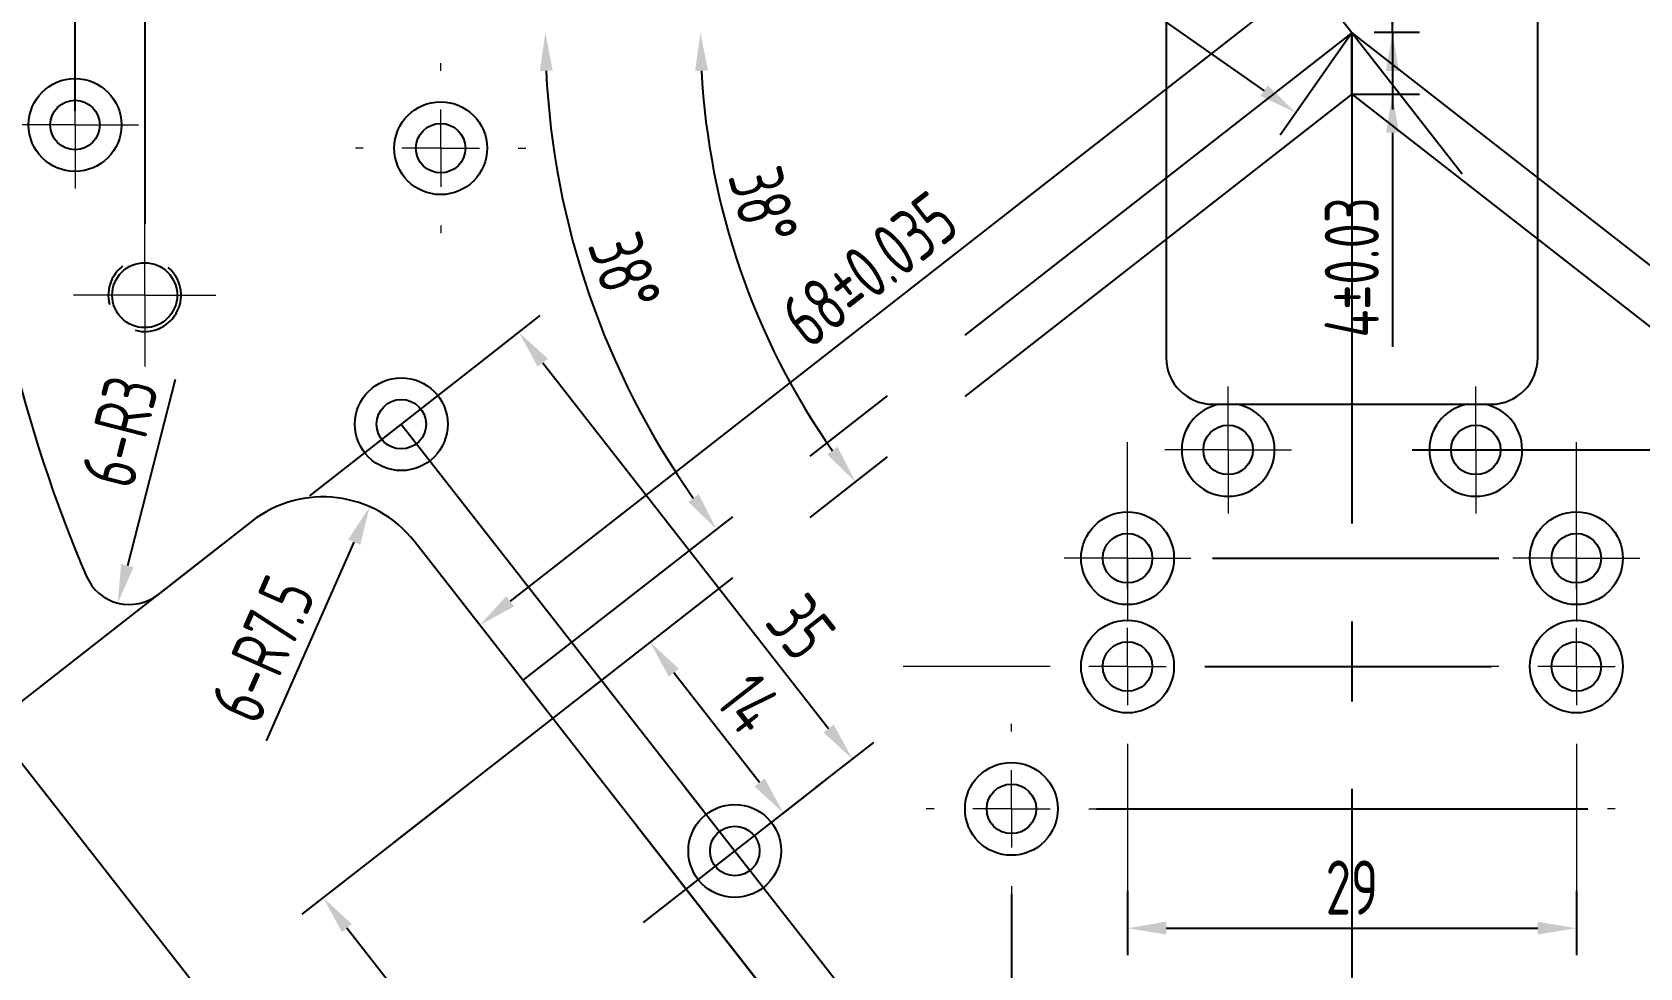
# Model space of a CAD drawing. Header units: millimetres. Extents: x 2655 to 4125, y 1630 to 1991.
# Drawn here: x 3673.2 to 3777.1, y 1762.4 to 1822.9 of the extents above; entities that cross this region are included whole.
import ezdxf

# ---------------------------------------------------------------- set-up
doc = ezdxf.new("R2010")
doc.units = ezdxf.units.MM
doc.linetypes.add('CENTER', pattern=[50.8, 31.75, -6.35, 6.35, -6.35])
doc.linetypes.add('HIDDEN', pattern=[9.525, 6.35, -3.175])
doc.layers.add('3中心线层', color=1, linetype='CENTER')
doc.layers.add('7标注层', color=4, linetype='Continuous')
doc.styles.add('PC_TEXTSTYLE', font='gbenor.shx', dxfattribs={"width": 0.8, "bigfont": 'gbcbig.shx'})
doc.dimstyles.new('GB-35', dxfattribs={"dimtxt": 3.5, "dimasz": 2.5, "dimexe": 1.75, "dimexo": 0, "dimgap": 0.875, "dimtad": 1, "dimdsep": 46, "dimtxsty": 'PC_TEXTSTYLE', "dimcen": -3.5, "dimadec": 0, "dimazin": 0, "dimtfac": 0.7, "dimtmove": 0, "dimatfit": 3, "dimfxl": 1, "dimtzin": 0, "dimarcsym": 0})

# ---------------------------------------------------------------- blocks, each defined once
blk = doc.blocks.new('SW_CENTERMARKSYMBOL_54')
at = {"color": 0, "linetype": 'Continuous', "lineweight": 0}
for p, q in [((0, 5), (0, 14.5)), ((0, 0), (0, 2.5)), ((-5, 0), (-14.5, 0)), ((0, 0), (-2.5, 0)), ((0, 0), (0, -2.5)), ((0, 0), (2.5, 0)), ((5, 0), (14.5, 0)), ((0, -5), (0, -14.5))]:
    blk.add_line(p, q, dxfattribs=at)
blk = doc.blocks.new('SW_CENTERMARKSYMBOL_55')
at = {"color": 0, "linetype": 'Continuous', "lineweight": 0}
for p, q in [((0, 5), (0, 14.5)), ((0, 0), (0, 2.5)), ((-5, 0), (-14.5, 0)), ((0, 0), (-2.5, 0)), ((0, 0), (0, -2.5)), ((0, 0), (2.5, 0)), ((5, 0), (14.5, 0)), ((0, -5), (0, -14.5))]:
    blk.add_line(p, q, dxfattribs=at)
blk = doc.blocks.new('SW_CENTERMARKSYMBOL_56')
at = {"color": 0, "linetype": 'Continuous', "lineweight": 0}
for p, q in [((0, 2.5), (0, 4.1)), ((0, 0), (0, 2.5)), ((-2.5, 0), (-4.1, 0)), ((0, 0), (-2.5, 0)), ((0, 0), (0, -2.5)), ((0, 0), (2.5, 0)), ((2.5, 0), (4.1, 0)), ((0, -2.5), (0, -4.1))]:
    blk.add_line(p, q, dxfattribs=at)
blk = doc.blocks.new('SW_CENTERMARKSYMBOL_57')
at = {"color": 0, "linetype": 'Continuous', "lineweight": 0}
for p, q in [((0, 2.5), (0, 4.1)), ((0, 0), (0, 2.5)), ((-2.5, 0), (-4.1, 0)), ((0, 0), (-2.5, 0)), ((0, 0), (0, -2.5)), ((0, 0), (2.5, 0)), ((2.5, 0), (4.1, 0)), ((0, -2.5), (0, -4.1))]:
    blk.add_line(p, q, dxfattribs=at)
blk = doc.blocks.new('SW_CENTERMARKSYMBOL_58')
at = {"color": 0, "linetype": 'Continuous', "lineweight": 0}
for p, q in [((0, 2.5), (0, 4.1)), ((0, 0), (0, 2.5)), ((-2.5, 0), (-4.1, 0)), ((0, 0), (-2.5, 0)), ((0, 0), (0, -2.5)), ((0, 0), (2.5, 0)), ((2.5, 0), (4.1, 0)), ((0, -2.5), (0, -4.1))]:
    blk.add_line(p, q, dxfattribs=at)
blk = doc.blocks.new('SW_CENTERMARKSYMBOL_59')
at = {"color": 0, "linetype": 'Continuous', "lineweight": 0}
for p, q in [((0, 2.5), (0, 4.1)), ((0, 0), (0, 2.5)), ((-2.5, 0), (-4.1, 0)), ((0, 0), (-2.5, 0)), ((0, 0), (0, -2.5)), ((0, 0), (2.5, 0)), ((2.5, 0), (4.1, 0)), ((0, -2.5), (0, -4.1))]:
    blk.add_line(p, q, dxfattribs=at)
blk = doc.blocks.new('SW_CENTERMARKSYMBOL_63')
at = {"color": 0, "linetype": 'Continuous', "lineweight": 0}
for p, q in [((0, 2.5), (0, 4.1)), ((0, 0), (0, 2.5)), ((-2.5, 0), (-4.1, 0)), ((0, 0), (-2.5, 0)), ((0, 0), (0, -2.5)), ((0, 0), (2.5, 0)), ((2.5, 0), (4.1, 0)), ((0, -2.5), (0, -4.1))]:
    blk.add_line(p, q, dxfattribs=at)
blk = doc.blocks.new('SW_CENTERMARKSYMBOL_66')
at = {"color": 0, "linetype": 'Continuous', "lineweight": 0}
for p, q in [((0, 5), (0, 5.5)), ((0, 0), (0, 2.5)), ((-5, 0), (-5.5, 0)), ((0, 0), (-2.5, 0)), ((0, 0), (0, -2.5)), ((0, 0), (2.5, 0)), ((5, 0), (5.5, 0)), ((0, -5), (0, -5.5))]:
    blk.add_line(p, q, dxfattribs=at)
blk = doc.blocks.new('SW_CENTERMARKSYMBOL_69')
at = {"color": 0, "linetype": 'Continuous', "lineweight": 0}
for p, q in [((0, 5), (0, 5.5)), ((0, 0), (0, 2.5)), ((-5, 0), (-5.5, 0)), ((0, 0), (-2.5, 0)), ((0, 0), (0, -2.5)), ((0, 0), (2.5, 0)), ((5, 0), (5.5, 0)), ((0, -5), (0, -5.5))]:
    blk.add_line(p, q, dxfattribs=at)
blk = doc.blocks.new('SW_CENTERMARKSYMBOL_71')
at = {"color": 0, "linetype": 'Continuous', "lineweight": 0}
for p, q in [((0, 5), (0, 5.5)), ((0, 0), (0, 2.5)), ((-5, 0), (-5.5, 0)), ((0, 0), (-2.5, 0)), ((0, 0), (0, -2.5)), ((0, 0), (2.5, 0)), ((5, 0), (5.5, 0)), ((0, -5), (0, -5.5))]:
    blk.add_line(p, q, dxfattribs=at)
blk = doc.blocks.new('SW_CENTERMARKSYMBOL_72')
at = {"color": 0, "linetype": 'Continuous', "lineweight": 0}
for p, q in [((0, 2.5), (0, 4.6)), ((0, 0), (0, 2.5)), ((-2.5, 0), (-4.6, 0)), ((0, 0), (-2.5, 0)), ((0, 0), (0, -2.5)), ((0, 0), (2.5, 0)), ((2.5, 0), (4.6, 0)), ((0, -2.5), (0, -4.6))]:
    blk.add_line(p, q, dxfattribs=at)
blk = doc.blocks.new('*D307')
at = {"layer": '7标注层', "color": 0, "lineweight": -2, "transparency": 16777216}
for p, q in [((3675.95, 1817.84), (3675.95, 1942.92)), ((3840.95, 1817.84), (3840.95, 1942.92)), ((3678.45, 1941.17), (3838.45, 1941.17))]:
    blk.add_line(p, q, dxfattribs=at)
at = {"layer": '7标注层', "color": 0, "transparency": 16777216}
for points in [[(3678.45, 1941.59), (3678.45, 1940.76), (3675.95, 1941.17)], [(3838.45, 1941.59), (3838.45, 1940.76), (3840.95, 1941.17)]]:
    blk.add_solid(points, dxfattribs=at)
at = {"layer": 'Defpoints', "color": 0, "transparency": 16777216}
for p in [(3840.95, 1941.17), (3675.95, 1817.84), (3840.95, 1817.84)]:
    blk.add_point(p, dxfattribs=at)
at = {"layer": '7标注层', "color": 0, "lineweight": 25, "transparency": 16777216, "insert": (3759, 1943.8), "char_height": 3.5, "attachment_point": 5, "style": 'PC_TEXTSTYLE'}
blk.add_mtext('165', dxfattribs=at)
blk = doc.blocks.new('*D347')
at = {"layer": '7标注层', "color": 0, "lineweight": -2, "transparency": 16777216}
for p, q in [((3762.35, 1850.92), (3786.85, 1850.92)), ((3785.1, 1848.42), (3785.1, 1798.42)), ((3762.35, 1795.92), (3786.85, 1795.92))]:
    blk.add_line(p, q, dxfattribs=at)
at = {"layer": '7标注层', "color": 0, "transparency": 16777216}
for points in [[(3784.69, 1848.42), (3785.52, 1848.42), (3785.1, 1850.92)], [(3784.69, 1798.42), (3785.52, 1798.42), (3785.1, 1795.92)]]:
    blk.add_solid(points, dxfattribs=at)
at = {"layer": 'Defpoints', "color": 0, "transparency": 16777216}
for p in [(3762.35, 1850.92), (3762.35, 1795.92), (3785.1, 1795.92)]:
    blk.add_point(p, dxfattribs=at)
at = {"layer": '7标注层', "color": 0, "lineweight": 25, "transparency": 16777216, "insert": (3782.48, 1822.92), "char_height": 3.5, "attachment_point": 5, "rotation": 90, "style": 'PC_TEXTSTYLE'}
blk.add_mtext('55', dxfattribs=at)
blk = doc.blocks.new('*D285')
at = {"layer": '7标注层', "color": 0, "lineweight": -2, "transparency": 16777216}
for p, q in [((3696.23, 1852.61), (3700.11, 1858.16)), ((3701.15, 1855.29), (3752.78, 1819.14)), ((3758.45, 1822.88), (3753.82, 1816.27))]:
    blk.add_line(p, q, dxfattribs=at)
at = {"layer": '7标注层', "color": 0, "transparency": 16777216}
for points in [[(3701.39, 1855.63), (3700.91, 1854.95), (3699.11, 1856.72)], [(3753.02, 1819.48), (3752.54, 1818.8), (3754.83, 1817.71)]]:
    blk.add_solid(points, dxfattribs=at)
at = {"layer": 'Defpoints', "color": 0, "transparency": 16777216}
for p in [(3696.23, 1852.61), (3758.45, 1822.88), (3754.83, 1817.71)]:
    blk.add_point(p, dxfattribs=at)
at = {"layer": '7标注层', "color": 0, "lineweight": 25, "transparency": 16777216, "insert": (3728.47, 1839.37), "char_height": 3.5, "attachment_point": 5, "rotation": 325, "style": 'PC_TEXTSTYLE'}
blk.add_mtext('{68}{}{}{%%p0.035}', dxfattribs=at)
blk = doc.blocks.new('*D286')
at = {"layer": '7标注层', "color": 0, "lineweight": -2, "transparency": 16777216}
for p, q in [((3761.07, 1829.42), (3761.07, 1843.25)), ((3758.45, 1826.92), (3762.82, 1826.92)), ((3761.07, 1822.92), (3761.07, 1826.92)), ((3759.88, 1822.92), (3762.82, 1822.92)), ((3761.07, 1820.42), (3761.07, 1817.92))]:
    blk.add_line(p, q, dxfattribs=at)
at = {"layer": '7标注层', "color": 0, "transparency": 16777216}
for points in [[(3760.65, 1829.42), (3761.48, 1829.42), (3761.07, 1826.92)], [(3760.65, 1820.42), (3761.48, 1820.42), (3761.07, 1822.92)]]:
    blk.add_solid(points, dxfattribs=at)
at = {"layer": 'Defpoints', "color": 0, "transparency": 16777216}
for p in [(3758.45, 1826.92), (3759.88, 1822.92), (3761.07, 1822.92)]:
    blk.add_point(p, dxfattribs=at)
at = {"layer": '7标注层', "color": 0, "lineweight": 25, "transparency": 16777216, "insert": (3758.44, 1838.13), "char_height": 3.5, "attachment_point": 5, "rotation": 90, "style": 'PC_TEXTSTYLE'}
blk.add_mtext('{4}{}{}{%%p0.03}', dxfattribs=at)
blk = doc.blocks.new('*D287')
at = {"layer": '7标注层', "color": 0, "lineweight": -2, "transparency": 16777216}
for p, q in [((3761.07, 1825.42), (3761.07, 1827.92)), ((3759.88, 1822.92), (3762.82, 1822.92)), ((3761.07, 1822.92), (3761.07, 1818.92)), ((3758.45, 1818.92), (3762.82, 1818.92)), ((3761.07, 1816.42), (3761.07, 1802.59))]:
    blk.add_line(p, q, dxfattribs=at)
at = {"layer": '7标注层', "color": 0, "transparency": 16777216}
for points in [[(3760.65, 1825.42), (3761.48, 1825.42), (3761.07, 1822.92)], [(3760.65, 1816.42), (3761.48, 1816.42), (3761.07, 1818.92)]]:
    blk.add_solid(points, dxfattribs=at)
at = {"layer": 'Defpoints', "color": 0, "transparency": 16777216}
for p in [(3759.88, 1822.92), (3761.07, 1822.92), (3758.45, 1818.92)]:
    blk.add_point(p, dxfattribs=at)
at = {"layer": '7标注层', "color": 0, "lineweight": 25, "transparency": 16777216, "insert": (3758.44, 1807.72), "char_height": 3.5, "attachment_point": 5, "rotation": 90, "style": 'PC_TEXTSTYLE'}
blk.add_mtext('{4}{}{}{%%p0.03}', dxfattribs=at)
blk = doc.blocks.new('*D288')
at = {"layer": '7标注层', "color": 0, "lineweight": -2, "transparency": 16777216}
blk.add_arc((3758.5, 1822.92), 52.17, 182.7461, 215.2539, dxfattribs=at)
at = {"layer": '7标注层', "color": 0, "transparency": 16777216}
for points in [[(3705.98, 1820.41), (3706.81, 1820.43), (3706.34, 1822.92)], [(3716.24, 1793.06), (3715.57, 1792.56), (3717.39, 1790.81)]]:
    blk.add_solid(points, dxfattribs=at)
at = {"layer": 'Defpoints', "color": 0, "transparency": 16777216}
for p in [(3647.8, 1822.92), (3753.99, 1822.92), (3758.45, 1822.88), (3711.35, 1800.6), (3704.88, 1781.03)]:
    blk.add_point(p, dxfattribs=at)
at = {"layer": '7标注层', "color": 0, "lineweight": 25, "transparency": 16777216, "insert": (3711.46, 1807.4), "char_height": 3.5, "attachment_point": 5, "rotation": 288.2632, "style": 'PC_TEXTSTYLE'}
blk.add_mtext('38°', dxfattribs=at)
blk = doc.blocks.new('*D289')
at = {"layer": '7标注层', "color": 0, "lineweight": -2, "transparency": 16777216}
blk.add_arc((3763.57, 1822.92), 47.21, 183.0346, 214.9654, dxfattribs=at)
at = {"layer": '7标注层', "color": 0, "transparency": 16777216}
for points in [[(3716.01, 1820.41), (3716.84, 1820.43), (3716.36, 1822.92)], [(3725.22, 1796.12), (3724.55, 1795.62), (3726.37, 1793.86)]]:
    blk.add_solid(points, dxfattribs=at)
at = {"layer": 'Defpoints', "color": 0, "transparency": 16777216}
for p in [(3647.8, 1822.92), (3753.99, 1822.92), (3758.45, 1818.92), (3720.9, 1802.72), (3696.59, 1770.59)]:
    blk.add_point(p, dxfattribs=at)
at = {"layer": '7标注层', "color": 0, "lineweight": 25, "transparency": 16777216, "insert": (3720.42, 1811.7), "char_height": 3.5, "attachment_point": 5, "rotation": 284.5839, "style": 'PC_TEXTSTYLE'}
blk.add_mtext('38°', dxfattribs=at)
blk = doc.blocks.new('*D290')
at = {"layer": '7标注层', "color": 0, "lineweight": -2, "transparency": 16777216}
for p, q in [((3765.58, 1813.75), (3754.58, 1827.83)), ((3753.69, 1824.91), (3704.07, 1786.14)), ((3706.81, 1778.57), (3701.02, 1785.98))]:
    blk.add_line(p, q, dxfattribs=at)
at = {"layer": '7标注层', "color": 0, "transparency": 16777216}
for points in [[(3753.43, 1825.24), (3753.95, 1824.59), (3755.66, 1826.45)], [(3703.81, 1786.47), (3704.32, 1785.81), (3702.1, 1784.6)]]:
    blk.add_solid(points, dxfattribs=at)
at = {"layer": 'Defpoints', "color": 0, "transparency": 16777216}
for p in [(3765.58, 1813.75), (3702.1, 1784.6), (3706.81, 1778.57)]:
    blk.add_point(p, dxfattribs=at)
at = {"layer": '7标注层', "color": 0, "lineweight": 25, "transparency": 16777216, "insert": (3727.26, 1807.6), "char_height": 3.5, "attachment_point": 5, "rotation": 38, "style": 'PC_TEXTSTYLE'}
blk.add_mtext('{68}{}{}{%%p0.035}', dxfattribs=at)
blk = doc.blocks.new('*D316')
at = {"layer": '7标注层', "color": 0, "lineweight": -2, "transparency": 16777216}
for p, q in [((3743.95, 1767.42), (3743.95, 1763.26)), ((3772.95, 1767.42), (3772.95, 1763.26)), ((3746.45, 1765.01), (3770.45, 1765.01))]:
    blk.add_line(p, q, dxfattribs=at)
at = {"layer": '7标注层', "color": 0, "transparency": 16777216}
for points in [[(3746.45, 1765.43), (3746.45, 1764.6), (3743.95, 1765.01)], [(3770.45, 1765.43), (3770.45, 1764.6), (3772.95, 1765.01)]]:
    blk.add_solid(points, dxfattribs=at)
at = {"layer": 'Defpoints', "color": 0, "transparency": 16777216}
for p in [(3743.95, 1767.42), (3772.95, 1767.42), (3772.95, 1765.01)]:
    blk.add_point(p, dxfattribs=at)
at = {"layer": '7标注层', "color": 0, "lineweight": 25, "transparency": 16777216, "insert": (3758.45, 1767.64), "char_height": 3.5, "attachment_point": 5, "style": 'PC_TEXTSTYLE'}
blk.add_mtext('29', dxfattribs=at)
blk = doc.blocks.new('*D292')
at = {"layer": '7标注层', "color": 0, "lineweight": -2, "transparency": 16777216}
for p, q in [((3715.37, 1774.11), (3728.76, 1756.97)), ((3712.22, 1771.64), (3725.61, 1754.51)), ((3729.65, 1759.89), (3731.62, 1761.43)), ((3727.68, 1758.35), (3724.53, 1755.89)), ((3722.56, 1754.35), (3720.59, 1752.81))]:
    blk.add_line(p, q, dxfattribs=at)
at = {"layer": '7标注层', "color": 0, "transparency": 16777216}
for points in [[(3729.39, 1760.22), (3729.91, 1759.56), (3727.68, 1758.35)], [(3722.3, 1754.68), (3722.81, 1754.02), (3724.53, 1755.89)]]:
    blk.add_solid(points, dxfattribs=at)
at = {"layer": 'Defpoints', "color": 0, "transparency": 16777216}
for p in [(3715.37, 1774.11), (3712.22, 1771.64), (3724.53, 1755.89)]:
    blk.add_point(p, dxfattribs=at)
at = {"layer": '7标注层', "color": 0, "lineweight": 25, "transparency": 16777216, "insert": (3724.49, 1759.19), "char_height": 3.5, "attachment_point": 5, "rotation": 38, "style": 'PC_TEXTSTYLE'}
blk.add_mtext('4', dxfattribs=at)
blk = doc.blocks.new('*D293')
at = {"layer": '7标注层', "color": 0, "lineweight": -2, "transparency": 16777216}
for p, q in [((3702.27, 1801.68), (3706.01, 1804.6)), ((3706.17, 1801.55), (3724.64, 1777.91)), ((3723.82, 1774.1), (3727.56, 1777.02))]:
    blk.add_line(p, q, dxfattribs=at)
at = {"layer": '7标注层', "color": 0, "transparency": 16777216}
for points in [[(3706.5, 1801.81), (3705.84, 1801.3), (3704.63, 1803.52)], [(3724.97, 1778.17), (3724.31, 1777.66), (3726.18, 1775.94)]]:
    blk.add_solid(points, dxfattribs=at)
at = {"layer": 'Defpoints', "color": 0, "transparency": 16777216}
for p in [(3702.27, 1801.68), (3726.18, 1775.94), (3723.82, 1774.1)]:
    blk.add_point(p, dxfattribs=at)
at = {"layer": '7标注层', "color": 0, "lineweight": 25, "transparency": 16777216, "insert": (3722.85, 1784.47), "char_height": 3.5, "attachment_point": 5, "rotation": 308, "style": 'PC_TEXTSTYLE'}
blk.add_mtext('35', dxfattribs=at)
blk = doc.blocks.new('*D294')
at = {"layer": '7标注层', "color": 0, "lineweight": -2, "transparency": 16777216}
for p, q in [((3714.48, 1784.57), (3711.72, 1782.41)), ((3720.18, 1774.43), (3714.64, 1781.52)), ((3723.09, 1773.53), (3720.34, 1771.38))]:
    blk.add_line(p, q, dxfattribs=at)
at = {"layer": '7标注层', "color": 0, "transparency": 16777216}
for points in [[(3714.97, 1781.78), (3714.31, 1781.27), (3713.1, 1783.49)], [(3720.51, 1774.69), (3719.85, 1774.17), (3721.72, 1772.46)]]:
    blk.add_solid(points, dxfattribs=at)
at = {"layer": 'Defpoints', "color": 0, "transparency": 16777216}
for p in [(3714.48, 1784.57), (3713.1, 1783.49), (3723.09, 1773.53)]:
    blk.add_point(p, dxfattribs=at)
at = {"layer": '7标注层', "color": 0, "lineweight": 25, "transparency": 16777216, "insert": (3719.52, 1779.53), "char_height": 3.5, "attachment_point": 5, "rotation": 308, "style": 'PC_TEXTSTYLE'}
blk.add_mtext('14', dxfattribs=at)
blk = doc.blocks.new('*D320')
at = {"layer": '7标注层', "color": 0, "lineweight": -2, "transparency": 16777216}
blk.add_line((3682.41, 1800.48), (3679.33, 1788.44), dxfattribs=at)
at = {"layer": '7标注层', "color": 0, "transparency": 16777216}
blk.add_solid([(3678.93, 1788.55), (3679.73, 1788.34), (3678.71, 1786.02)], dxfattribs=at)
at = {"layer": 'Defpoints', "color": 0, "transparency": 16777216}
for p in [(3679.45, 1788.93), (3678.71, 1786.02)]:
    blk.add_point(p, dxfattribs=at)
at = {"layer": '7标注层', "color": 0, "lineweight": 25, "transparency": 16777216, "insert": (3678.84, 1797.1), "char_height": 3.5, "attachment_point": 5, "rotation": 75.6415, "style": 'PC_TEXTSTYLE'}
blk.add_mtext('{6-R3}{}{}', dxfattribs=at)
blk = doc.blocks.new('*D321')
at = {"layer": '7标注层', "color": 0, "lineweight": -2, "transparency": 16777216}
blk.add_line((3688.33, 1777.12), (3693.99, 1789.96), dxfattribs=at)
at = {"layer": '7标注层', "color": 0, "transparency": 16777216}
blk.add_solid([(3693.6, 1790.13), (3694.37, 1789.79), (3694.99, 1792.25)], dxfattribs=at)
at = {"layer": 'Defpoints', "color": 0, "transparency": 16777216}
for p in [(3694.99, 1792.25), (3691.97, 1785.38)]:
    blk.add_point(p, dxfattribs=at)
at = {"layer": '7标注层', "color": 0, "lineweight": 25, "transparency": 16777216, "insert": (3688.07, 1783.05), "char_height": 3.5, "attachment_point": 5, "rotation": 66.2099, "style": 'PC_TEXTSTYLE'}
blk.add_mtext('{6-R7.5}{}{}', dxfattribs=at)
blk = doc.blocks.new('*D295')
at = {"layer": '7标注层', "color": 0, "lineweight": -2, "transparency": 16777216}
for p, q in [((3685.51, 1789.85), (3669.18, 1777.1)), ((3672.1, 1776.2), (3700.42, 1739.96)), ((3716.91, 1749.67), (3700.58, 1736.91))]:
    blk.add_line(p, q, dxfattribs=at)
at = {"layer": '7标注层', "color": 0, "transparency": 16777216}
for points in [[(3672.43, 1776.46), (3671.77, 1775.95), (3670.56, 1778.17)], [(3700.75, 1740.21), (3700.09, 1739.7), (3701.96, 1737.99)]]:
    blk.add_solid(points, dxfattribs=at)
at = {"layer": 'Defpoints', "color": 0, "transparency": 16777216}
for p in [(3685.51, 1789.85), (3716.91, 1749.67), (3701.96, 1737.99)]:
    blk.add_point(p, dxfattribs=at)
at = {"layer": '7标注层', "color": 0, "lineweight": 25, "transparency": 16777216, "insert": (3688.75, 1759.16), "char_height": 3.5, "attachment_point": 5, "rotation": 308, "style": 'PC_TEXTSTYLE'}
blk.add_mtext('51', dxfattribs=at)
blk = doc.blocks.new('*D322')
at = {"layer": '7标注层', "color": 0, "lineweight": -2, "transparency": 16777216}
for p, q in [((3700.05, 1773.29), (3690.6, 1765.91)), ((3708.29, 1746.1), (3693.52, 1765.02)), ((3717.57, 1750.18), (3708.45, 1743.06))]:
    blk.add_line(p, q, dxfattribs=at)
at = {"layer": '7标注层', "color": 0, "transparency": 16777216}
for points in [[(3693.84, 1765.27), (3693.19, 1764.76), (3691.98, 1766.99)], [(3708.62, 1746.36), (3707.96, 1745.85), (3709.83, 1744.13)]]:
    blk.add_solid(points, dxfattribs=at)
at = {"layer": 'Defpoints', "color": 0, "transparency": 16777216}
for p in [(3700.05, 1773.29), (3691.98, 1766.99), (3717.57, 1750.18)]:
    blk.add_point(p, dxfattribs=at)
at = {"layer": '7标注层', "color": 0, "lineweight": 25, "transparency": 16777216, "insert": (3703.87, 1756.02), "char_height": 3.5, "attachment_point": 5, "rotation": 308, "style": 'PC_TEXTSTYLE'}
blk.add_mtext('29', dxfattribs=at)

msp = doc.modelspace()

# ---------------------------------------------------------------- linework, layer by layer
at = {"color": 7, "linetype": 'Continuous', "lineweight": 25}
for p, q in [((3746.45, 1844.973), (3746.45, 1801.873)), ((3770.45, 1801.873), (3770.45, 1844.973)), ((3749.45, 1798.873), (3749.905, 1798.873)), ((3749.905, 1798.873), (3750.996, 1798.873)), ((3750.996, 1798.873), (3765.905, 1798.873)), ((3765.905, 1798.873), (3766.996, 1798.873)), ((3766.996, 1798.873), (3767.45, 1798.873)), ((3687.351, 1791.293), (3681.301, 1786.565)), ((3720.043, 1761.632), (3697.879, 1790))]:
    msp.add_line(p, q, dxfattribs=at)
for centre, radius in [((3675.95, 1816.923), 3), ((3675.95, 1816.923), 1.6), ((3699.575, 1815.423), 3), ((3699.575, 1815.423), 1.6), ((3680.45, 1805.923), 2.1), ((3697.029, 1797.585), 3), ((3697.029, 1797.585), 1.6), ((3750.45, 1795.923), 1.6), ((3766.45, 1795.923), 1.6), ((3743.95, 1788.923), 3), ((3772.95, 1788.923), 3), ((3743.95, 1788.923), 1.6), ((3772.95, 1788.923), 1.6), ((3743.95, 1781.923), 3), ((3772.95, 1781.923), 3), ((3743.95, 1781.923), 1.6), ((3772.95, 1781.923), 1.6), ((3736.45, 1772.723), 3), ((3736.45, 1772.723), 1.6), ((3718.577, 1770.004), 3), ((3718.577, 1770.004), 1.6)]:
    msp.add_circle(centre, radius, dxfattribs=at)
for centre, radius, start, end in [((3758.45, 1822.923), 89, 163.10366, 203.28294), ((3749.45, 1801.873), 3, 180, 270), ((3767.45, 1801.873), 3, 270, 0), ((3750.45, 1795.923), 3, 100.47531, 79.52469), ((3766.45, 1795.923), 3, 100.47531, 79.52469), ((3691.969, 1785.383), 7.5, 38, 128), ((3679.454, 1788.929), 3, 203.28294, 308)]:
    msp.add_arc(centre, radius, start, end, dxfattribs=at)
at = {"color": 7, "linetype": 'HIDDEN', "lineweight": 25}
msp.add_arc((3680.45, 1805.923), 2.35, 255, 195, dxfattribs=at)
at = {"layer": '3中心线层', "lineweight": 25}
for p, q in [((3680.45, 1831.323), (3680.45, 1810.523)), ((3758.45, 1822.923), (3758.45, 1779.652)), ((3758.45, 1818.923), (3758.45, 1822.923)), ((3758.45, 1822.883), (3704.885, 1781.033)), ((3758.45, 1822.883), (3812.016, 1781.033)), ((3758.45, 1818.923), (3696.59, 1770.592)), ((3758.45, 1818.923), (3820.311, 1770.592)), ((3702.953, 1802.213), (3691.106, 1792.957)), ((3697.029, 1797.585), (3718.577, 1770.004)), ((3749.45, 1788.923), (3767.95, 1788.923)), ((3748.95, 1781.923), (3767.45, 1781.923)), ((3724.501, 1774.632), (3712.654, 1765.376)), ((3758.45, 1774.012), (3758.45, 1724.798)), ((3741.95, 1772.723), (3774.95, 1772.723)), ((3736.45, 1767.223), (3736.45, 1756.223))]:
    msp.add_line(p, q, dxfattribs=at)

# ---------------------------------------------------------------- block references
at = {"color": 1, "linetype": 'Continuous', "lineweight": 25}
for name, p in [('SW_CENTERMARKSYMBOL_63', (3675.95, 1816.923)), ('SW_CENTERMARKSYMBOL_66', (3699.575, 1815.423)), ('SW_CENTERMARKSYMBOL_72', (3680.45, 1805.923)), ('SW_CENTERMARKSYMBOL_57', (3750.45, 1795.923)), ('SW_CENTERMARKSYMBOL_56', (3766.45, 1795.923)), ('SW_CENTERMARKSYMBOL_55', (3743.95, 1781.923)), ('SW_CENTERMARKSYMBOL_54', (3772.95, 1781.923)), ('SW_CENTERMARKSYMBOL_59', (3743.95, 1788.923)), ('SW_CENTERMARKSYMBOL_58', (3772.95, 1788.923)), ('SW_CENTERMARKSYMBOL_69', (3736.45, 1772.723)), ('SW_CENTERMARKSYMBOL_71', (3780.45, 1772.723))]:
    msp.add_blockref(name, p, dxfattribs=at)

# ---------------------------------------------------------------- dimensions: what is measured, and where the dimension line sits
at = {"layer": '7标注层', "color": 3, "lineweight": 25}
dim = msp.add_linear_dim(base=(3840.95, 1941.173), p1=(3675.95, 1817.844), p2=(3840.95, 1817.844), dimstyle='GB-35', dxfattribs=at)
dim.commit()
dim.dimension.update_dxf_attribs({"geometry": '*D307', "text_midpoint": (3759.001, 1941.173), "dimtype": 160})
for base, p1, p2, angle, picture, middle in [((3754.826, 1817.707), (3696.225, 1852.611), (3758.45, 1822.883), 145, '*D285', (3728.471, 1839.366)), ((3702.095, 1784.604), (3765.582, 1813.755), (3706.806, 1778.574), 38, '*D290', (3727.262, 1807.597))]:
    dim = msp.add_linear_dim(base=base, p1=p1, p2=p2, angle=angle, text='{<>}{}{}{%%p0.035}', dimstyle='GB-35', override={"dimgap": 0.875, "dimtad": 1, "dimjust": 0, "dimdec": 0, "dimlfac": 1, "dimse1": 0, "dimse2": 0, "dimsd1": 0, "dimsd2": 0}, dxfattribs=at)
    dim.commit()
    dim.dimension.update_dxf_attribs({"geometry": picture, "text_midpoint": middle})
for base, p1, p2, angle, picture, middle in [((3785.104, 1795.923), (3762.35, 1850.923), (3762.35, 1795.923), 90, '*D347', (3785.104, 1822.923)), ((3726.179, 1775.943), (3702.272, 1801.681), (3723.82, 1774.101), 128, '*D293', (3720.78, 1782.853)), ((3724.528, 1755.891), (3715.372, 1774.107), (3712.22, 1771.645), 38, '*D292', (3726.104, 1757.122))]:
    dim = msp.add_linear_dim(base=base, p1=p1, p2=p2, angle=angle, dimstyle='GB-35', dxfattribs=at)
    dim.commit()
    dim.dimension.update_dxf_attribs({"geometry": picture, "text_midpoint": middle, "dimtype": 160})
for p1, angle, picture, middle in [((3758.45, 1826.923), 90, '*D286', (3761.066, 1838.13)), ((3758.45, 1818.923), 270, '*D287', (3761.066, 1807.715))]:
    dim = msp.add_linear_dim(base=(3761.066, 1822.923), p1=p1, p2=(3759.879, 1822.923), angle=angle, text='{<>}{}{}{%%p0.03}', dimstyle='GB-35', override={"dimgap": 0.875, "dimtad": 1, "dimjust": 0, "dimdec": 0, "dimlfac": 1, "dimse1": 0, "dimse2": 0, "dimsd1": 0, "dimsd2": 0}, dxfattribs=at)
    dim.commit()
    dim.dimension.update_dxf_attribs({"geometry": picture, "text_midpoint": middle, "dimtype": 160})
at = {"layer": '7标注层', "color": 4, "lineweight": 25}
for base, line1, line2, picture, middle in [((3711.352, 1800.602), ((3753.989, 1822.923), (3647.799, 1822.923)), ((3758.45, 1822.883), (3704.885, 1781.033)), '*D288', (3708.963, 1806.575)), ((3720.902, 1802.723), ((3758.45, 1818.923), (3696.59, 1770.592)), ((3753.989, 1822.923), (3647.799, 1822.923)), '*D289', (3717.883, 1811.036))]:
    dim = msp.add_angular_dim_2l(base=base, line1=line1, line2=line2, dimstyle='GB-35', dxfattribs=at)
    dim.commit()
    dim.dimension.update_dxf_attribs({"geometry": picture, "text_midpoint": middle, "dimtype": 162})
dim = msp.add_radius_dim(center=(3679.454, 1788.929), mpoint=(3678.71, 1786.023), text='{6-<>}{}{}', dimstyle='GB-35', override={"dimgap": 0.875, "dimtad": 1, "dimtih": 0, "dimtoh": 0, "dimdec": 2, "dimlfac": 1, "dimse1": 0, "dimse2": 0, "dimsd1": 0, "dimsd2": 0, "dimtix": 0, "dimtofl": 1, "dimatfit": 3}, dxfattribs=at)
dim.commit()
dim.dimension.update_dxf_attribs({"geometry": '*D320', "text_midpoint": (3681.38, 1796.453), "dimtype": 164})
at = {"layer": '7标注层', "color": 3, "lineweight": 25}
dim = msp.add_radius_dim(center=(3691.969, 1785.383), mpoint=(3694.994, 1792.245), text='{6-<>}{}{}', dimstyle='GB-35', override={"dimgap": 0.875, "dimtad": 1, "dimtih": 0, "dimtoh": 0, "dimdec": 2, "dimlfac": 1, "dimse1": 0, "dimse2": 0, "dimsd1": 0, "dimsd2": 0, "dimtix": 0, "dimtofl": 1, "dimatfit": 3}, dxfattribs=at)
dim.commit()
dim.dimension.update_dxf_attribs({"geometry": '*D321', "text_midpoint": (3690.473, 1781.989), "dimtype": 164})
at = {"layer": '7标注层', "color": 4, "lineweight": 25}
for base, p1, p2, angle, picture, middle in [((3701.959, 1737.985), (3685.51, 1789.854), (3716.909, 1749.666), 128, '*D295', (3686.678, 1757.544)), ((3713.101, 1783.492), (3723.095, 1773.534), (3714.476, 1784.566), 308, '*D294', (3717.456, 1777.918)), ((3691.976, 1766.987), (3717.573, 1750.184), (3700.048, 1773.294), 308, '*D322', (3701.806, 1754.406))]:
    dim = msp.add_linear_dim(base=base, p1=p1, p2=p2, angle=angle, dimstyle='GB-35', dxfattribs=at)
    dim.commit()
    dim.dimension.update_dxf_attribs({"geometry": picture, "text_midpoint": middle, "dimtype": 160})
dim = msp.add_linear_dim(base=(3772.95, 1765.012), p1=(3743.95, 1767.423), p2=(3772.95, 1767.423), dimstyle='GB-35', dxfattribs=at)
dim.commit()
dim.dimension.update_dxf_attribs({"geometry": '*D316', "text_midpoint": (3758.45, 1765.012), "dimtype": 160})

doc.saveas('drawing.dxf')
